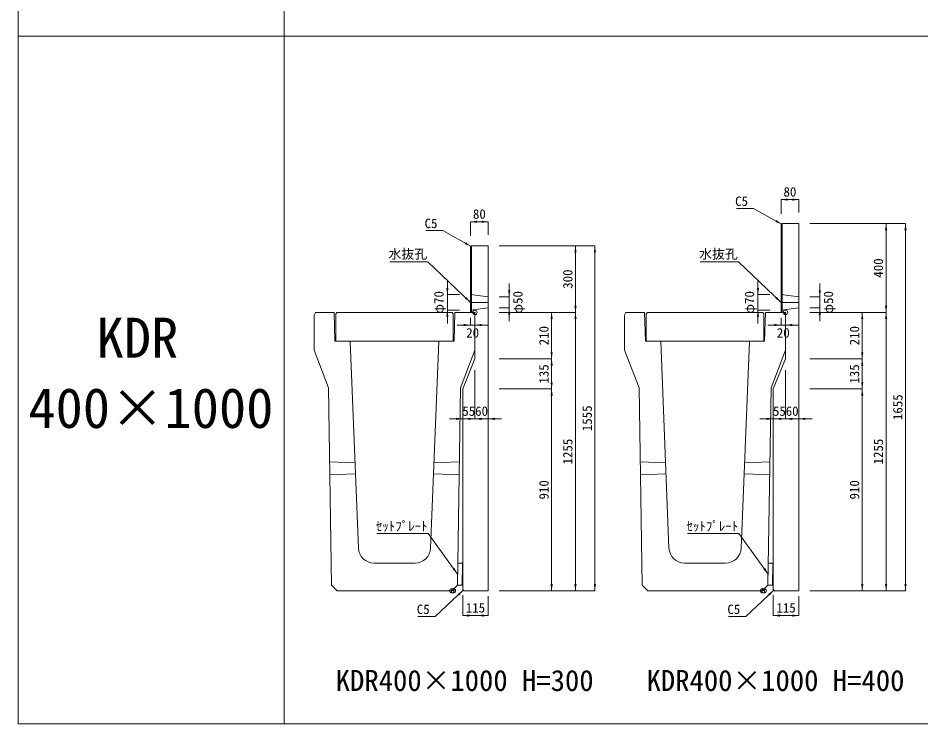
# Model space of a CAD drawing. Units: millimetres at full size, sheet at 1:40. Extents: x 172874 to 199766, y 869448 to 902797.
# Drawn here: x 187274 to 191344, y 869448 to 872631 of the extents above; entities that cross this region are included whole.
import ezdxf
from ezdxf.enums import TextEntityAlignment as Align

# ---------------------------------------------------------------- set-up
doc = ezdxf.new("R2010")
doc.units = ezdxf.units.MM
doc.header["$LTSCALE"] = 40
doc.header["$PDMODE"] = 32
doc.header["$PDSIZE"] = 20
doc.linetypes.add('DASHED', pattern=[7.5, 6, -1.5])
doc.linetypes.add('USER2', pattern=[4.7625, 3.175, -1.5875])
for name, color, linetype, lineweight in [('セットプレート', 3, 'Continuous', 13), ('パネックスKDR', 2, 'Continuous', 13), ('図枠', 5, 'Continuous', 13), ('寸法線', 7, 'Continuous', 13), ('引出線', 4, 'Continuous', 13), ('本体', 2, 'Continuous', 13), ('補助線', 8, 'Continuous', 13)]:
    doc.layers.add(name, color=color, linetype=linetype, lineweight=lineweight)
doc.layers.add('文字', color=7, linetype='Continuous')
doc.styles.add('ＭＳ ゴシック', font='')
doc.styles.get('ＭＳ ゴシック').set_extended_font_data('MS Gothic')

# ---------------------------------------------------------------- blocks, each defined once
blk = doc.blocks.new('filled_arrow')
at = {"color": 0, "linetype": 'Continuous', "lineweight": -2}
blk.add_solid([(7.5, 1.25), (0, 0), (7.5, -1.25)], dxfattribs=at)

msp = doc.modelspace()

# ---------------------------------------------------------------- linework, layer by layer
at = {"layer": 'セットプレート'}
for points in [[(189254.29, 870073.73), (189275.28, 870073.39), (189276.87, 870173.38), (189255.87, 870173.71)], [(190654.29, 870073.73), (190675.28, 870073.39), (190676.87, 870173.38), (190655.87, 870173.71)]]:
    msp.add_lwpolyline(points, close=True, dxfattribs=at)
at = {"layer": 'パネックスKDR'}
for p, q in [((190713.37, 871698.73), (190718.37, 871703.73)), ((190713.37, 871698.73), (190713.37, 871303.73)), ((190718.37, 871703.73), (190793.37, 871703.73)), ((190793.37, 871703.73), (190793.37, 870048.73)), ((189313.37, 871598.73), (189318.37, 871603.73)), ((189313.37, 871598.73), (189313.37, 871303.73)), ((189318.37, 871603.73), (189393.37, 871603.73)), ((189393.37, 871603.73), (189393.37, 870048.73)), ((189313.37, 871303.73), (189333.37, 871303.73)), ((189333.37, 871303.73), (189333.37, 871093.73)), ((190713.37, 871303.73), (190733.37, 871303.73)), ((190733.37, 871303.73), (190733.37, 871093.73)), ((189333.37, 871093.73), (189278.37, 870958.73)), ((190733.37, 871093.73), (190678.37, 870958.73)), ((189278.37, 870958.73), (189278.37, 870053.73)), ((190678.37, 870958.73), (190678.37, 870053.73)), ((189278.37, 870053.73), (189283.37, 870048.73)), ((189283.37, 870048.73), (189393.37, 870048.73)), ((190678.37, 870053.73), (190683.37, 870048.73)), ((190683.37, 870048.73), (190793.37, 870048.73))]:
    msp.add_line(p, q, dxfattribs=at)
at = {"layer": 'パネックスKDR', "lineweight": 5}
for p, q in [((190718.37, 871703.73), (190718.37, 871303.73)), ((189318.37, 871603.73), (189318.37, 871303.73))]:
    msp.add_line(p, q, dxfattribs=at)
at = {"layer": 'パネックスKDR', "linetype": 'DASHED', "lineweight": 9}
for p, q in [((189313.37, 871383.73), (189393.37, 871373.73)), ((190713.37, 871383.73), (190793.37, 871373.73)), ((189313.37, 871313.73), (189393.37, 871323.73)), ((190713.37, 871313.73), (190793.37, 871323.73))]:
    msp.add_line(p, q, dxfattribs=at)
at = {"layer": '図枠'}
for p, q in [((187274.21, 884548.33), (187274.21, 869448.33)), ((188474.21, 884548.33), (188474.21, 869448.33)), ((187274.21, 872548.33), (199766.29, 872548.33)), ((187274.21, 869448.33), (199766.29, 869448.33))]:
    msp.add_line(p, q, dxfattribs=at)
at = {"layer": '寸法線'}
for p, q in [((190713.37, 871812.28), (190793.37, 871812.28)), ((190713.37, 871748.73), (190713.37, 871812.28)), ((190793.37, 871753.73), (190793.37, 871812.28)), ((189313.37, 871712.28), (189393.37, 871712.28)), ((189313.37, 871648.73), (189313.37, 871712.28)), ((189393.37, 871653.73), (189393.37, 871712.28)), ((190843.37, 871703.73), (191274.21, 871703.73)), ((190843.37, 871703.73), (191186.71, 871703.73)), ((191186.71, 871303.73), (191186.71, 871703.73)), ((191274.21, 870048.73), (191274.21, 871703.73)), ((189443.37, 871603.73), (189874.21, 871603.73)), ((189443.37, 871603.73), (189786.71, 871603.73)), ((189786.71, 871303.73), (189786.71, 871603.73)), ((189874.21, 870048.73), (189874.21, 871603.73)), ((189209.3, 871443.73), (189209.3, 871253.73)), ((189488.04, 871433.73), (189488.04, 871263.73)), ((190609.3, 871443.73), (190609.3, 871253.73)), ((190888.04, 871433.73), (190888.04, 871263.73)), ((189263.37, 871383.73), (189209.3, 871383.73)), ((190663.37, 871383.73), (190609.3, 871383.73)), ((189443.37, 871373.73), (189488.04, 871373.73)), ((190843.37, 871373.73), (190888.04, 871373.73)), ((189263.37, 871313.73), (189209.3, 871313.73)), ((189443.37, 871323.73), (189488.04, 871323.73)), ((189443.37, 871303.73), (189786.71, 871303.73)), ((189443.37, 871303.73), (189679.21, 871303.73)), ((189443.37, 871303.73), (189786.71, 871303.73)), ((189679.21, 871303.73), (189679.21, 871093.73)), ((189786.71, 871303.73), (189786.71, 870048.73)), ((190663.37, 871313.73), (190609.3, 871313.73)), ((190843.37, 871323.73), (190888.04, 871323.73)), ((190843.37, 871303.73), (191186.71, 871303.73)), ((190843.37, 871303.73), (191079.21, 871303.73)), ((190843.37, 871303.73), (191186.71, 871303.73)), ((191079.21, 871303.73), (191079.21, 871093.73)), ((191186.71, 871303.73), (191186.71, 870048.73)), ((189313.37, 871278.73), (189313.37, 871246.65)), ((189333.37, 871278.73), (189333.37, 871246.65)), ((190713.37, 871278.73), (190713.37, 871246.65)), ((190733.37, 871278.73), (190733.37, 871246.65)), ((189253.37, 871246.65), (189393.37, 871246.65)), ((190653.37, 871246.65), (190793.37, 871246.65)), ((189443.37, 871093.73), (189679.21, 871093.73)), ((189443.37, 871093.73), (189679.21, 871093.73)), ((189679.21, 871093.73), (189679.21, 870958.73)), ((190843.37, 871093.73), (191079.21, 871093.73)), ((190843.37, 871093.73), (191079.21, 871093.73)), ((191079.21, 871093.73), (191079.21, 870958.73)), ((189333.37, 871043.73), (189333.37, 870823.73)), ((189333.37, 871043.73), (189333.37, 870823.73)), ((189393.37, 871043.73), (189393.37, 870823.73)), ((190733.37, 871043.73), (190733.37, 870823.73)), ((190733.37, 871043.73), (190733.37, 870823.73)), ((190793.37, 871043.73), (190793.37, 870823.73)), ((189443.37, 870958.73), (189679.21, 870958.73)), ((189443.37, 870958.73), (189679.21, 870958.73)), ((189679.21, 870958.73), (189679.21, 870048.73)), ((190843.37, 870958.73), (191079.21, 870958.73)), ((190843.37, 870958.73), (191079.21, 870958.73)), ((191079.21, 870958.73), (191079.21, 870048.73)), ((189278.37, 870908.73), (189278.37, 870823.73)), ((190678.37, 870908.73), (190678.37, 870823.73)), ((189393.37, 870823.73), (189218.37, 870823.73)), ((189273.37, 870823.73), (189453.37, 870823.73)), ((190793.37, 870823.73), (190618.37, 870823.73)), ((190673.37, 870823.73), (190853.37, 870823.73)), ((189443.37, 870048.73), (189874.21, 870048.73)), ((189443.37, 870048.73), (189786.71, 870048.73)), ((189443.37, 870048.73), (189679.21, 870048.73)), ((190843.37, 870048.73), (191274.21, 870048.73)), ((190843.37, 870048.73), (191186.71, 870048.73)), ((190843.37, 870048.73), (191079.21, 870048.73)), ((189278.37, 870028.73), (189278.37, 869936.94)), ((189393.37, 870023.73), (189393.37, 869936.94)), ((190678.37, 870028.73), (190678.37, 869936.94)), ((190793.37, 870023.73), (190793.37, 869936.94)), ((189278.37, 869936.94), (189393.37, 869936.94)), ((190678.37, 869936.94), (190793.37, 869936.94))]:
    msp.add_line(p, q, dxfattribs=at)
at = {"layer": '引出線'}
for points in [[(190715.87, 871701.23), (190589.5, 871772.31), (190511.73, 871772.31)], [(189315.87, 871601.23), (189189.5, 871672.31), (189111.73, 871672.31)], [(189313.37, 871348.73), (189120.91, 871532.18), (188949.17, 871532.18)], [(190713.37, 871348.73), (190520.91, 871532.18), (190349.17, 871532.18)], [(189255.08, 870123.72), (189122.22, 870307.2), (188890.86, 870307.2)], [(190655.08, 870123.72), (190522.22, 870307.2), (190290.86, 870307.2)], [(189280.87, 870051.23), (189154.5, 869932.58), (189076.73, 869932.58)], [(190680.87, 870051.23), (190554.5, 869932.58), (190476.73, 869932.58)]]:
    msp.add_lwpolyline(points, dxfattribs=at)
at = {"layer": '本体'}
for p, q in [((188614.37, 871303.73), (188608.37, 871291.73)), ((188614.37, 871303.73), (188698.37, 871303.73)), ((188698.37, 871303.73), (188702.37, 871173.73)), ((189243.37, 871303.73), (189239.37, 871173.73)), ((189243.37, 871303.73), (189327.37, 871303.73)), ((189327.37, 871303.73), (189333.37, 871291.73)), ((190014.37, 871303.73), (190008.37, 871291.73)), ((190014.37, 871303.73), (190098.37, 871303.73)), ((190098.37, 871303.73), (190102.37, 871173.73)), ((190643.37, 871303.73), (190639.37, 871173.73)), ((190643.37, 871303.73), (190727.37, 871303.73)), ((190727.37, 871303.73), (190733.37, 871291.73)), ((188608.37, 871291.73), (188608.37, 871133.73)), ((189333.37, 871291.73), (189333.37, 871133.73)), ((190008.37, 871291.73), (190008.37, 871133.73)), ((190733.37, 871291.73), (190733.37, 871133.73)), ((188702.37, 871173.73), (188770.87, 871173.73)), ((188770.87, 871173.73), (188808.18, 870240.93)), ((189170.87, 871173.73), (189133.56, 870240.93)), ((189170.87, 871173.73), (189239.37, 871173.73)), ((190102.37, 871173.73), (190170.87, 871173.73)), ((190170.87, 871173.73), (190208.18, 870240.93)), ((190570.87, 871173.73), (190533.56, 870240.93)), ((190570.87, 871173.73), (190639.37, 871173.73)), ((188608.37, 871133.73), (188673.37, 870963.73)), ((189333.37, 871133.73), (189268.37, 870963.73)), ((190008.37, 871133.73), (190073.37, 870963.73)), ((190733.37, 871133.73), (190668.37, 870963.73)), ((188673.37, 870963.73), (188687.45, 870073.73)), ((189268.37, 870963.73), (189254.29, 870073.73)), ((190073.37, 870963.73), (190087.45, 870073.73)), ((190668.37, 870963.73), (190654.29, 870073.73)), ((188878.13, 870173.73), (189063.61, 870173.73)), ((190278.13, 870173.73), (190463.61, 870173.73)), ((188687.45, 870073.73), (188712.85, 870048.73)), ((188712.85, 870048.73), (189228.89, 870048.73)), ((189228.89, 870048.73), (189254.29, 870073.73)), ((190087.45, 870073.73), (190112.85, 870048.73)), ((190112.85, 870048.73), (190628.89, 870048.73)), ((190628.89, 870048.73), (190654.29, 870073.73))]:
    msp.add_line(p, q, dxfattribs=at)
at = {"layer": '本体', "linetype": 'USER2'}
for p, q in [((188678.64, 870630.73), (188792.79, 870625.73)), ((189148.95, 870625.73), (189263.1, 870630.73)), ((190078.64, 870630.73), (190192.79, 870625.73)), ((190548.95, 870625.73), (190663.1, 870630.73)), ((188679.59, 870570.73), (188794.79, 870575.73)), ((189146.95, 870575.73), (189262.15, 870570.73)), ((190079.59, 870570.73), (190194.79, 870575.73)), ((190546.95, 870575.73), (190662.15, 870570.73))]:
    msp.add_line(p, q, dxfattribs=at)
at = {"layer": '本体', "lineweight": 20}
for points in [[(188705.87, 871297.73), (188710.87, 871303.73), (189230.87, 871303.73), (189235.87, 871297.73), (189235.87, 871173.73), (188705.87, 871173.73)], [(190105.87, 871297.73), (190110.87, 871303.73), (190630.87, 871303.73), (190635.87, 871297.73), (190635.87, 871173.73), (190105.87, 871173.73)]]:
    msp.add_lwpolyline(points, close=True, dxfattribs=at)
at = {"layer": '本体'}
for centre, start, end in [((188878.13, 870243.73), 182.29061, 270), ((189063.61, 870243.73), 270, 357.70939), ((190278.13, 870243.73), 182.29061, 270), ((190463.61, 870243.73), 270, 357.70939)]:
    msp.add_arc(centre, 70, start, end, dxfattribs=at)
at = {"layer": '補助線'}
for p, q in [((189313.37, 871348.73), (189393.37, 871348.73)), ((190713.37, 871348.73), (190793.37, 871348.73))]:
    msp.add_line(p, q, dxfattribs=at)
for p in [(189333.37, 871303.73), (190733.37, 871303.73), (189229.37, 870048.73), (189236.37, 870048.73), (189236.37, 870048.73), (190629.37, 870048.73), (190636.37, 870048.73), (190636.37, 870048.73)]:
    msp.add_point(p, dxfattribs=at)

# ---------------------------------------------------------------- block references
at = {"layer": '寸法線', "xscale": 4, "yscale": 4}
for p in [(190713.37, 871812.28), (189313.37, 871712.28), (189333.37, 871246.65), (190733.37, 871246.65), (189333.37, 870823.73), (189393.37, 870823.73), (190733.37, 870823.73), (190793.37, 870823.73), (189278.37, 869936.94), (190678.37, 869936.94)]:
    msp.add_blockref('filled_arrow', p, dxfattribs=at)
for p, rotation in [((190793.37, 871812.28), 180), ((189393.37, 871712.28), 180), ((191186.71, 871703.73), 270), ((191274.21, 871703.73), 270), ((189786.71, 871603.73), 270), ((189874.21, 871603.73), 270), ((189209.3, 871383.73), 90), ((189488.04, 871373.73), 90), ((190609.3, 871383.73), 90), ((190888.04, 871373.73), 90), ((189209.3, 871313.73), 270), ((189488.04, 871323.73), 270), ((189679.21, 871303.73), 270), ((189786.71, 871303.73), 90), ((189786.71, 871303.73), 270), ((190609.3, 871313.73), 270), ((190888.04, 871323.73), 270), ((191079.21, 871303.73), 270), ((191186.71, 871303.73), 90), ((191186.71, 871303.73), 270), ((189313.37, 871246.65), 180), ((190713.37, 871246.65), 180), ((189679.21, 871093.73), 90), ((189679.21, 871093.73), 270), ((191079.21, 871093.73), 90), ((191079.21, 871093.73), 270), ((189679.21, 870958.73), 90), ((191079.21, 870958.73), 90), ((189679.21, 870958.73), 270), ((191079.21, 870958.73), 270), ((189278.37, 870823.73), 180), ((189333.37, 870823.73), 180), ((190678.37, 870823.73), 180), ((190733.37, 870823.73), 180), ((189679.21, 870048.73), 90), ((189786.71, 870048.73), 90), ((189874.21, 870048.73), 90), ((191079.21, 870048.73), 90), ((191186.71, 870048.73), 90), ((191274.21, 870048.73), 90), ((189393.37, 869936.94), 180), ((190793.37, 869936.94), 180)]:
    msp.add_blockref('filled_arrow', p, dxfattribs=dict(at, rotation=rotation))
at = {"layer": '引出線', "xscale": 4, "yscale": 4}
for p, rotation in [((190715.87, 871701.23), 150.6), ((189315.87, 871601.23), 150.6), ((189313.37, 871348.73), 136.4), ((190713.37, 871348.73), 136.4), ((189255.08, 870123.72), 125.9), ((190655.08, 870123.72), 125.9), ((189280.87, 870051.23), 223.2), ((190680.87, 870051.23), 223.2)]:
    msp.add_blockref('filled_arrow', p, dxfattribs=dict(at, rotation=rotation))

# ---------------------------------------------------------------- texts
at = {"layer": '寸法線', "style": 'ＭＳ ゴシック'}
for s, p in [('80', (190753.37, 871847.28)), ('80', (189353.37, 871747.28)), ('20', (189323.37, 871211.65)), ('20', (190723.37, 871211.65)), ('55', (189305.87, 870858.73)), ('60', (189363.37, 870858.73)), ('55', (190705.87, 870858.73)), ('60', (190763.37, 870858.73)), ('115', (189335.87, 869971.94)), ('115', (190735.87, 869971.94))]:
    msp.add_text(s, height=42.72, dxfattribs=at).set_placement(p, align=Align.MIDDLE_CENTER)
for s, p in [('400', (191151.71, 871503.73)), ('300', (189751.71, 871453.73)), ('φ70', (189170.64, 871348.73)), ('φ50', (189526.7, 871348.73)), ('φ70', (190570.64, 871348.73)), ('φ50', (190926.7, 871348.73)), ('210', (189644.21, 871198.73)), ('210', (191044.21, 871198.73)), ('135', (189644.21, 871026.23)), ('135', (191044.21, 871026.23)), ('1655', (191239.21, 870876.23)), ('1555', (189839.21, 870826.23)), ('1255', (189751.71, 870676.23)), ('1255', (191151.71, 870676.23)), ('910', (189644.21, 870503.73)), ('910', (191044.21, 870503.73))]:
    msp.add_text(s, height=42.72, rotation=90, dxfattribs=at).set_placement(p, align=Align.MIDDLE_CENTER)
at = {"layer": '引出線', "style": 'ＭＳ ゴシック'}
for s, p in [('C5', (190564.5, 871826.31)), ('C5', (189164.5, 871726.31)), ('水抜孔', (189118.66, 871588.46)), ('水抜孔', (190518.66, 871588.46)), ('ｾｯﾄﾌﾟﾚｰﾄ', (189119.97, 870361.2)), ('ｾｯﾄﾌﾟﾚｰﾄ', (190519.97, 870361.2)), ('C5', (189129.5, 869986.58)), ('C5', (190529.5, 869986.58))]:
    msp.add_text(s, height=42.72, dxfattribs=at).set_placement(p, align=Align.TOP_RIGHT)
at = {"layer": '文字', "style": 'ＭＳ ゴシック'}
for s, p in [('KDR ', (187628.16, 871279.69)), ('400×1000', (187320.6, 870963.02))]:
    msp.add_text(s, height=180.4, dxfattribs=at).set_placement(p, align=Align.TOP_LEFT)
for s, p in [('KDR400×1000 H=300', (188705.95, 869568.34)), ('KDR400×1000 H=400', (190106.92, 869568.34))]:
    msp.add_text(s, height=94.94, dxfattribs=at).set_placement(p, align=Align.BOTTOM_LEFT)

doc.saveas('drawing.dxf')
